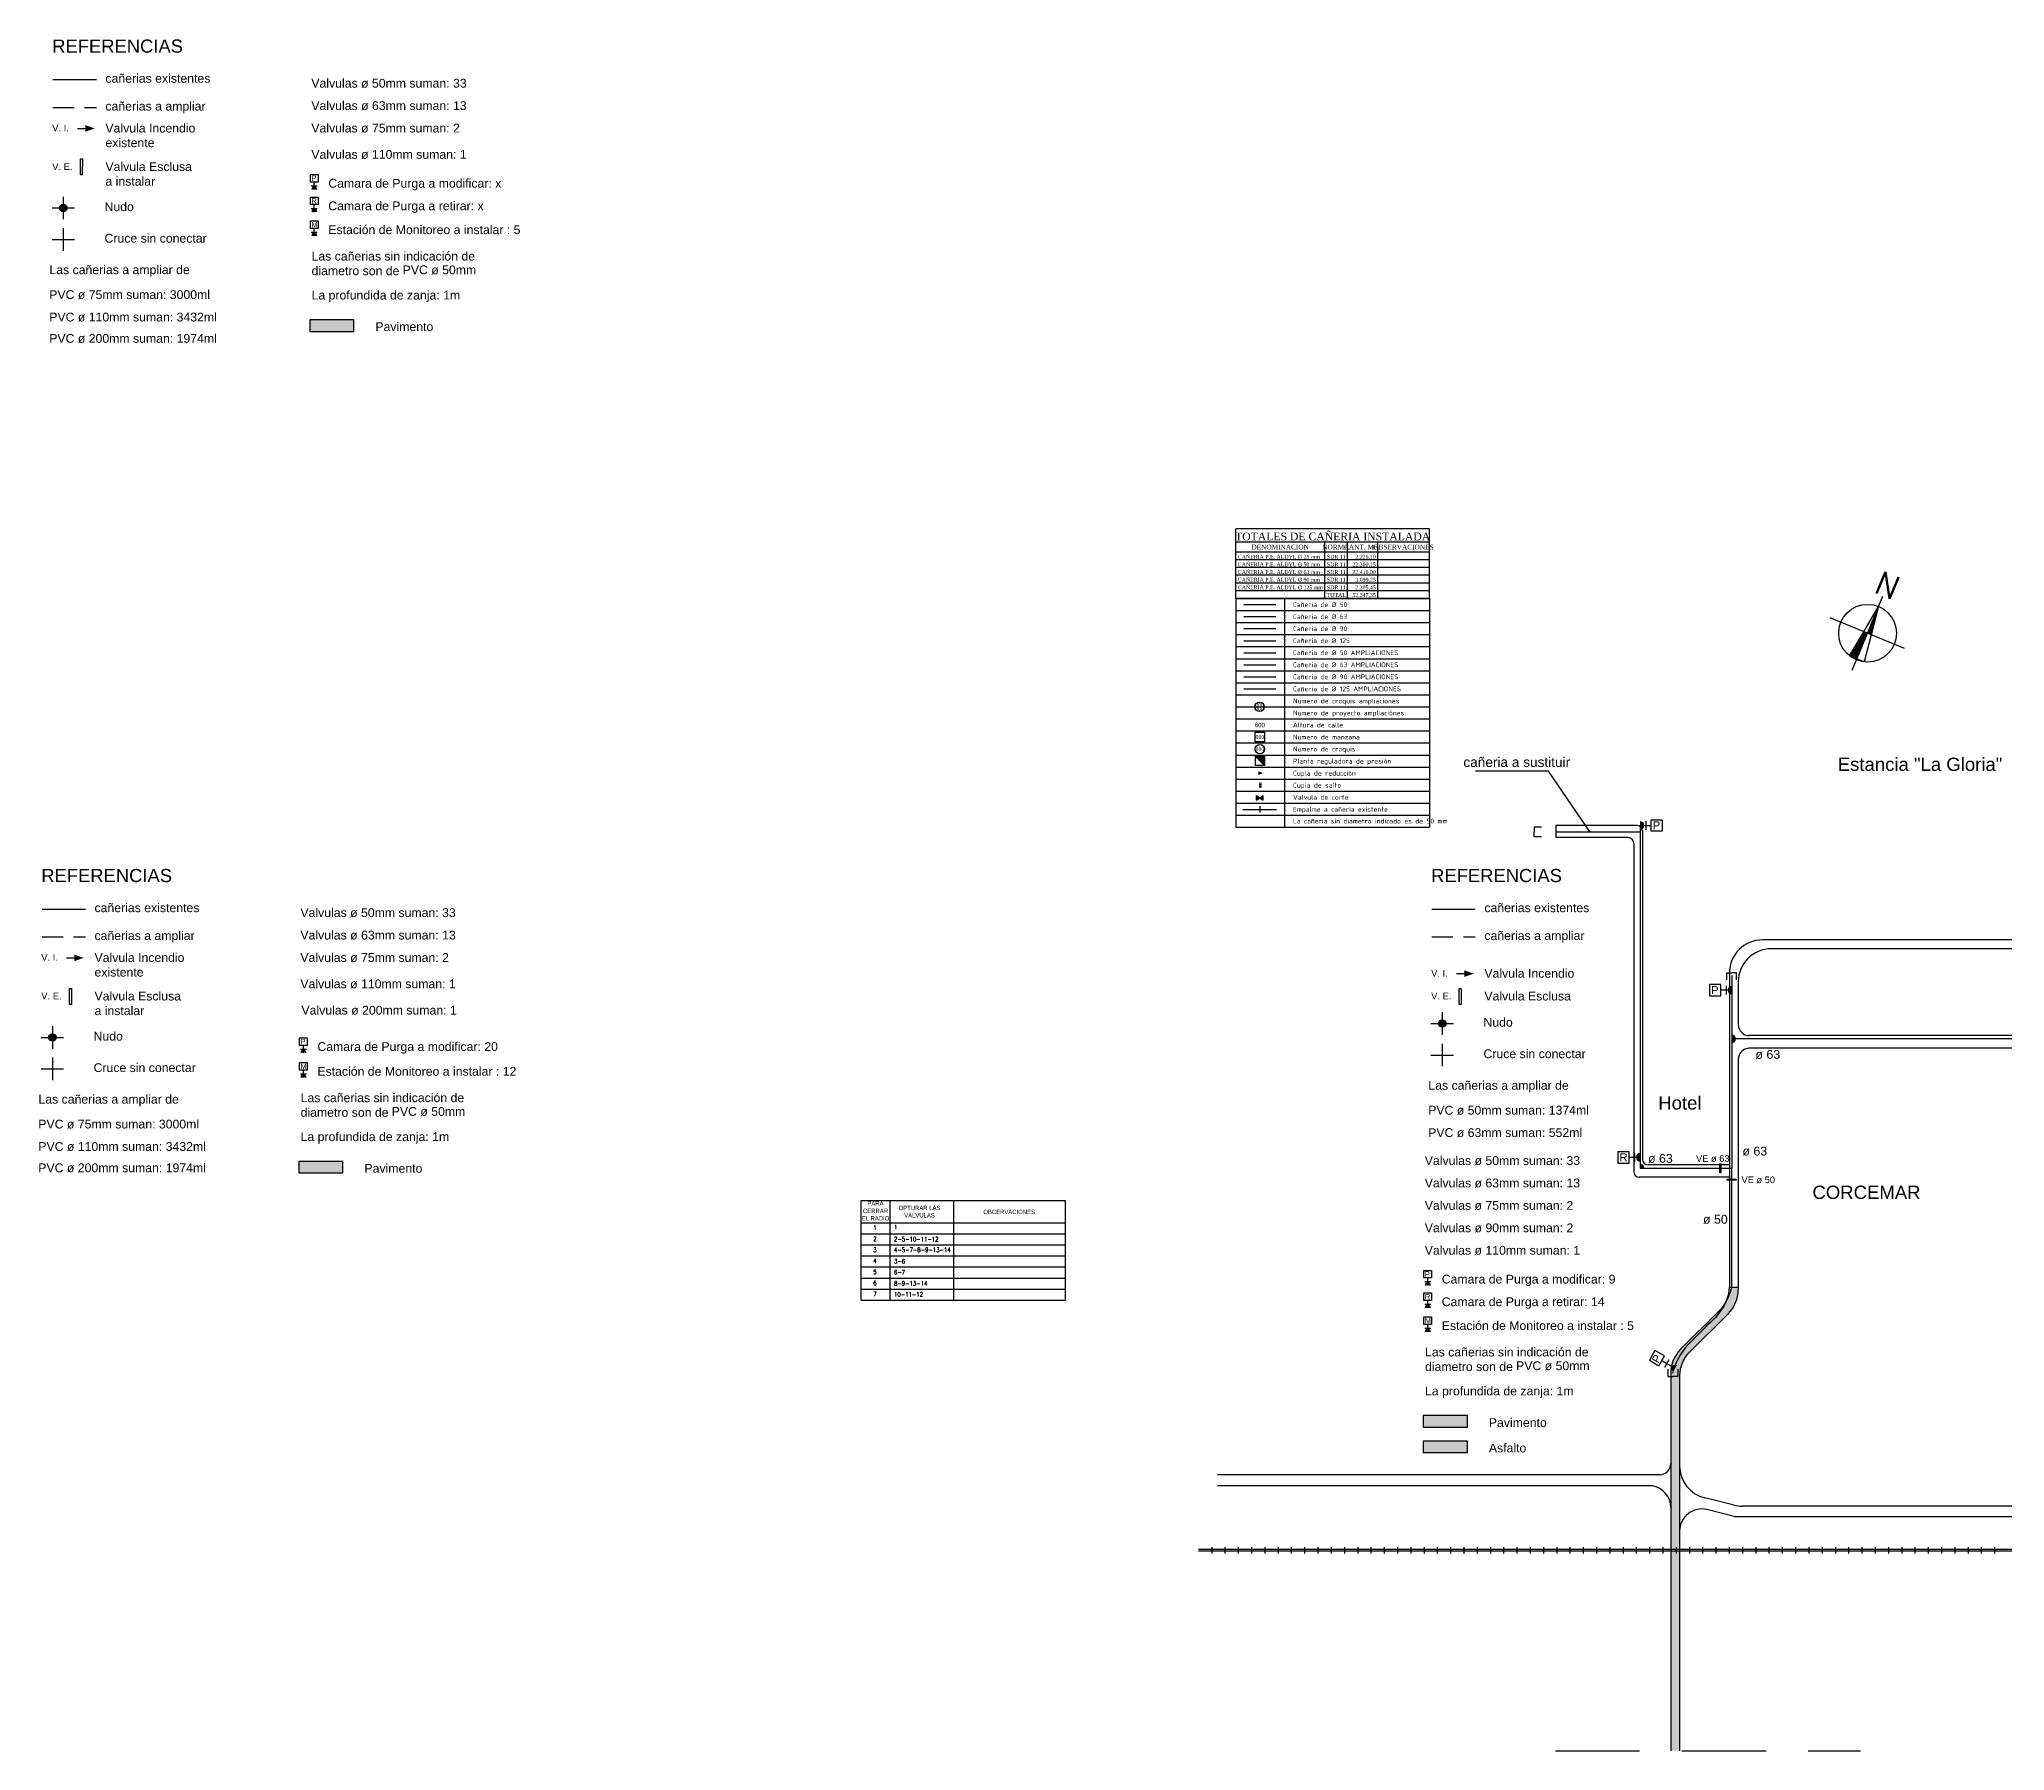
# Model space of a CAD drawing. Extents: x -48 to 13651, y -112 to 3468.
# Drawn here: x 4397 to 6174, y 882 to 2430 of the extents above; entities that cross this region are included whole.
import ezdxf
from ezdxf.enums import TextEntityAlignment as Align

# ---------------------------------------------------------------- set-up
doc = ezdxf.new("R2010")
doc.units = 0
doc.header["$LTSCALE"] = 6
doc.header["$MEASUREMENT"] = 0
for name, pattern in [('DASHED', [19.05, 12.7, -6.35]), ('HIDDEN', [0.375, 0.25, -0.125]), ('HIDDEN2', [4.7625, 3.175, -1.5875])]:
    doc.linetypes.add(name, pattern=pattern)
doc.layers.get('0').update_dxf_attribs({"linetype": 'CONTINUOUS'})
for name, color, linetype in [('01', 1, 'CONTINUOUS'), ('02', 2, 'CONTINUOUS'), ('125', 101, 'CONTINUOUS'), ('50', 41, 'CONTINUOUS'), ('63', 171, 'CONTINUOUS'), ('90', 11, 'CONTINUOUS'), ('A125', 100, 'CONTINUOUS'), ('A50', 40, 'CONTINUOUS'), ('A90', 10, 'CONTINUOUS'), ('Asfalto', 251, 'CONTINUOUS'), ('CAÑERIA SIN CROQUIS', 210, 'HIDDEN'), ('Caño 110mm', 170, 'CONTINUOUS'), ('Caño 50mm', 1, 'CONTINUOUS'), ('Caño 75mm', 2, 'CONTINUOUS'), ('Leyenda', 1, 'CONTINUOUS'), ('llaves', 3, 'CONTINUOUS'), ('NOMENCLATURA CAÑOS', 3, 'CONTINUOUS'), ('NUMCASA', 12, 'CONTINUOUS'), ('Pavimento', 253, 'CONTINUOUS'), ('RED', 200, 'CONTINUOUS'), ('RED SEC', 150, 'CONTINUOUS'), ('REDUCCIONES', 13, 'CONTINUOUS'), ('ROTULO', 7, 'CONTINUOUS'), ('VALVULAS', 20, 'CONTINUOUS')]:
    doc.layers.add(name, color=color, linetype=linetype)
doc.styles.add('ABADIMTCONDE', font='isocp.shx')
doc.styles.add('DATOS', font='arial.ttf')
doc.styles.add('GEOSLAB703LTBT', font='isocp.shx', dxfattribs={"width": 0.9, "height": 8})
doc.styles.add('GOTHICE', font='GOTHICE.shx', dxfattribs={"height": 0.6})
doc.styles.add('ROMANS', font='romans.shx', dxfattribs={"width": 0.8, "height": 2.5})
doc.styles.add('TIMENR', font='times.ttf', dxfattribs={"height": 0.3})

# ---------------------------------------------------------------- blocks, each defined once
blk = doc.blocks.new('VALV')
at = {"layer": 'VALVULAS'}
h = blk.add_hatch(color=256, dxfattribs=at)
h.paths.add_polyline_path([(-2.5, 3.4), (0, 0), (2.5, 3.4)])
h.paths.add_polyline_path([(0, 0), (-2.5, -3.4), (2.5, -3.4)])
for p, q in [((-2.5, 3.4), (2.5, 3.4)), ((-2.5, 3.4), (2.5, -3.4)), ((2.5, 3.4), (-2.5, -3.4)), ((-2.5, -3.4), (2.5, -3.4))]:
    blk.add_line(p, q, dxfattribs=at)
blk = doc.blocks.new('CUPLASALTO')
at = {"layer": 'CAÑERIA SIN CROQUIS', "color": 13, "ltscale": 0.1}
for p, q in [((-2.2, 1.2), (2.2, 1.2)), ((-2.2, 0), (2.2, 0))]:
    blk.add_line(p, q, dxfattribs=at)
blk = doc.blocks.new('CUPLARED')
at = {"layer": 'REDUCCIONES'}
blk.add_lwpolyline([(4, 0, 0, 3.5, 0), (0, 0, 3.5, 3.5, 0)], format="xyseb", dxfattribs=at)
blk = doc.blocks.new('*X1875')
at = {"color": 0}
for p, q in [((5.704, 3.088), (5.763, 3.147)), ((5.704, 3.017), (5.825, 3.138)), ((5.971, 2.868), (5.704, 3.135)), ((5.704, 2.946), (5.887, 3.129)), ((5.704, 2.876), (5.949, 3.121)), ((5.9, 2.868), (5.704, 3.064)), ((5.829, 2.868), (5.704, 2.993)), ((5.758, 2.868), (5.704, 2.923)), ((6.041, 2.868), (5.763, 3.147)), ((5.767, 2.868), (6.011, 3.112)), ((5.838, 2.868), (6.073, 3.103)), ((6.112, 2.868), (5.845, 3.135)), ((5.909, 2.868), (6.135, 3.094)), ((6.183, 2.868), (5.927, 3.124)), ((5.98, 2.868), (6.197, 3.086)), ((6.253, 2.868), (6.01, 3.112)), ((6.05, 2.868), (6.259, 3.077)), ((6.324, 2.868), (6.092, 3.101)), ((6.121, 2.868), (6.321, 3.068)), ((6.395, 2.868), (6.174, 3.089)), ((6.192, 2.868), (6.383, 3.06)), ((6.466, 2.868), (6.256, 3.078)), ((6.262, 2.868), (6.445, 3.051)), ((6.333, 2.868), (6.507, 3.042)), ((6.536, 2.868), (6.338, 3.066)), ((6.404, 2.868), (6.569, 3.034)), ((6.607, 2.868), (6.421, 3.055)), ((6.474, 2.868), (6.631, 3.025)), ((6.678, 2.868), (6.503, 3.043)), ((6.545, 2.868), (6.693, 3.016)), ((6.709, 2.908), (6.585, 3.032)), ((6.616, 2.868), (6.709, 2.961)), ((6.709, 2.979), (6.667, 3.02)), ((6.687, 2.868), (6.709, 2.89)), ((6.709, 2.82), (6.757, 2.868)), ((6.709, 2.749), (6.828, 2.868)), ((6.872, 2.745), (6.748, 2.868)), ((6.76, 2.729), (6.899, 2.868)), ((6.934, 2.754), (6.819, 2.868)), ((6.842, 2.741), (6.969, 2.868)), ((6.996, 2.762), (6.89, 2.868)), ((6.924, 2.752), (7.04, 2.868)), ((7.058, 2.771), (6.961, 2.868)), ((7.006, 2.764), (7.111, 2.868)), ((7.12, 2.78), (7.031, 2.868)), ((7.089, 2.775), (7.182, 2.868)), ((7.182, 2.788), (7.102, 2.868)), ((7.171, 2.787), (7.252, 2.868)), ((7.244, 2.797), (7.173, 2.868)), ((7.306, 2.806), (7.243, 2.868)), ((7.253, 2.798), (7.323, 2.868)), ((7.368, 2.814), (7.314, 2.868)), ((7.335, 2.81), (7.394, 2.868)), ((7.43, 2.823), (7.385, 2.868)), ((7.417, 2.821), (7.464, 2.868)), ((7.492, 2.832), (7.456, 2.868)), ((7.5, 2.833), (7.535, 2.868)), ((7.554, 2.84), (7.526, 2.868)), ((7.582, 2.844), (7.606, 2.868)), ((7.616, 2.849), (7.597, 2.868)), ((7.664, 2.856), (7.677, 2.868)), ((7.678, 2.858), (7.668, 2.868)), ((7.74, 2.866), (7.738, 2.868)), ((7.746, 2.867), (7.747, 2.868)), ((6.81, 2.736), (6.709, 2.837)), ((6.748, 2.728), (6.709, 2.767))]:
    blk.add_line(p, q, dxfattribs=at)
blk = doc.blocks.new('SBPLN087')
for p, q in [((0, -1.45), (0, 1.462)), ((-1.45, 0), (1.45, 0)), ((-0.978, 0), (0, 0)), ((0, 0), (0, 0.146)), ((0, 0), (1.045, 0)), ((0, -0.146), (0, 0))]:
    blk.add_line(p, q)
for points in [[(-1.005, 0.287), (0, 0.146)], [(-1.005, 0), (-1.005, 0.287)], [(0, -0.146), (-1.005, -0.287), (-1.005, 0)], [(0, 0.146), (1.045, 0)], [(1.045, 0), (0, -0.146)]]:
    blk.add_lwpolyline(points)
blk.add_circle((0, 0), 1.045)
at = {"color": 40}
blk.add_blockref('*X1875', (-6.709, -2.868), dxfattribs=at)
at = {"style": 'ROMANS'}
blk.add_text('N', height=0.85, rotation=270, dxfattribs=at).set_placement((1.45, 0), align=Align.CENTER)

msp = doc.modelspace()

# ---------------------------------------------------------------- hatches: boundary and pattern name
at = {"layer": 'Asfalto', "linetype": 'DASHED'}
msp.add_hatch(color=256, dxfattribs=at).paths.add_polyline_path([(5688.301, 1162.127), (5648.321, 1162.127), (5648.321, 1151.65), (5688.301, 1151.65)])
at = {"layer": 'Pavimento', "linetype": 'DASHED'}
for points in [[(4681.313, 2176), (4641.333, 2176), (4641.333, 2165.523), (4681.313, 2165.523)], [(4671.431, 1414.999), (4631.451, 1414.999), (4631.451, 1404.522), (4671.431, 1404.522)], [(5933.236, 1298.758), (5933.236, 1301.382), (5927.417, 1301.382, -0.16134773), (5904.547, 1266.222, -0.01985024), (5887.638, 1249.065, 0.10205604), (5875.303, 1228.292), (5872.829, 1229.701, 0.04983923), (5872.236, 1223.765), (5872.236, 1064.214), (5880.236, 1064.214), (5880.236, 1221.14, -0.19977962), (5889.094, 1242.424), (5924.379, 1277.474, 0.19977962)], [(5887.638, 1249.065, 0.01985024), (5904.547, 1266.222, 0.16134773), (5927.417, 1301.382), (5925.236, 1301.382, -0.19977962), (5916.379, 1280.098), (5881.094, 1245.048, 0.14846218), (5872.829, 1229.701), (5875.303, 1228.292, -0.10205604)], [(5688.301, 1185.052), (5648.321, 1185.052), (5648.321, 1174.575), (5688.301, 1174.575)], [(5880.236, 1062.714), (5872.236, 1062.714), (5872.236, 882.108), (5880.236, 882.108)]]:
    msp.add_hatch(color=256, dxfattribs=at).paths.add_polyline_path(points)
at = {"layer": 'RED SEC'}
h = msp.add_hatch(color=256, dxfattribs=at)
edge = h.paths.add_edge_path()
edge.add_line((4643.235, 2293.806), (4647.759, 2293.806))
edge.add_arc((4645.497, 2293.806), 2.262, 360, 540)
for points in [[(4418.492, 2273.741, 1), (4418.492, 2280.444, 1)], [(4408.611, 1523.716, 1), (4408.611, 1530.419, 1)], [(5665.592, 1536.266, 1), (5665.592, 1542.969, 1)]]:
    msp.add_hatch(color=256, dxfattribs=at).paths.add_polyline_path(points)
h = msp.add_hatch(color=256, dxfattribs=at)
edge = h.paths.add_edge_path()
edge.add_line((4643.235, 2273.38), (4647.759, 2273.38))
edge.add_arc((4645.497, 2273.38), 2.262, 360, 540)
h = msp.add_hatch(color=256, dxfattribs=at)
edge = h.paths.add_edge_path()
edge.add_line((4643.235, 2251.798), (4647.759, 2251.798))
edge.add_arc((4645.497, 2251.798), 2.262, 360, 540)
h = msp.add_hatch(color=256, dxfattribs=at)
edge = h.paths.add_edge_path()
edge.add_line((5844.555, 1722.109), (5844.555, 1715.406))
edge.add_arc((5844.555, 1718.758), 3.351, 270, 450)
h = msp.add_hatch(color=256, dxfattribs=at)
edge = h.paths.add_edge_path()
edge.add_line((5927.417, 1573.138), (5927.417, 1566.436))
edge.add_arc((5927.417, 1569.787), 3.351, -270, -90, ccw=False)
h = msp.add_hatch(color=256, dxfattribs=at)
edge = h.paths.add_edge_path()
edge.add_line((5927.417, 1529.109), (5927.417, 1522.406))
edge.add_arc((5927.417, 1525.758), 3.351, 270, 450)
h = msp.add_hatch(color=256, dxfattribs=at)
edge = h.paths.add_edge_path()
edge.add_line((4633.354, 1513.153), (4637.878, 1513.153))
edge.add_arc((4635.616, 1513.153), 2.262, 360, 540)
h = msp.add_hatch(color=256, dxfattribs=at)
edge = h.paths.add_edge_path()
edge.add_line((4633.354, 1490.797), (4637.878, 1490.797))
edge.add_arc((4635.616, 1490.797), 2.262, 360, 540)
h = msp.add_hatch(color=256, dxfattribs=at)
edge = h.paths.add_edge_path()
edge.add_line((5844.555, 1421.924), (5844.555, 1415.221))
edge.add_arc((5844.555, 1418.573), 3.351, -270, -90, ccw=False)
h = msp.add_hatch(color=256, dxfattribs=at)
edge = h.paths.add_edge_path()
edge.add_line((5844.555, 1408.758), (5847.907, 1408.758))
edge.add_arc((5844.555, 1408.758), 3.351, 0, 90)
edge.add_line((5844.555, 1412.109), (5844.555, 1408.758))
h = msp.add_hatch(color=256, dxfattribs=at)
edge = h.paths.add_edge_path()
edge.add_line((5650.223, 1302.858), (5654.747, 1302.858))
edge.add_arc((5652.485, 1302.858), 2.262, 360, 540)
h = msp.add_hatch(color=256, dxfattribs=at)
edge = h.paths.add_edge_path()
edge.add_line((5650.223, 1282.432), (5654.747, 1282.432))
edge.add_arc((5652.485, 1282.432), 2.262, 360, 540)
h = msp.add_hatch(color=256, dxfattribs=at)
edge = h.paths.add_edge_path()
edge.add_line((5650.223, 1260.85), (5654.747, 1260.85))
edge.add_arc((5652.485, 1260.85), 2.262, 360, 540)
h = msp.add_hatch(color=256, dxfattribs=at)
edge = h.paths.add_edge_path()
edge.add_line((5877.795, 1230.73), (5874.479, 1224.905))
edge.add_arc((5876.137, 1227.818), 3.351, -299.653407, -119.653407, ccw=False)
at = {"layer": 'ROTULO'}
msp.add_hatch(color=13, dxfattribs=at).paths.add_polyline_path([(5496.546, 1781.03), (5504.766, 1772.81), (5504.766, 1781.03)])

# ---------------------------------------------------------------- linework, layer by layer
at = {"color": 57}
for p, q in [((5841.736, 1718.758), (5768.236, 1718.758)), ((5768.236, 1718.758), (5768.236, 1707.758)), ((5833.736, 1707.758), (5768.236, 1707.758)), ((5846.736, 1713.758), (5846.736, 1416.758)), ((5838.736, 1702.758), (5838.736, 1405.758)), ((6366.736, 1615.258), (5955.236, 1615.258)), ((6366.736, 1607.258), (5963.236, 1607.258)), ((5925.236, 1585.258), (5925.236, 1301.382)), ((5933.236, 1577.258), (5933.236, 1538.758)), ((6366.736, 1528.758), (5943.236, 1528.758)), ((6366.736, 1517.258), (5943.236, 1517.258)), ((5933.236, 1507.258), (5933.236, 1298.758)), ((5925.236, 1411.758), (5851.736, 1411.758)), ((5925.236, 1400.758), (5843.736, 1400.758)), ((5881.094, 1245.048), (5916.379, 1280.098)), ((5889.094, 1242.424), (5924.379, 1277.474)), ((5872.236, 1223.765), (5872.236, 882.108)), ((5880.236, 1221.14), (5880.236, 882.108)), ((5862.236, 1131.668), (5462.371, 1131.668)), ((5855.737, 1121.61), (5462.371, 1121.61)), ((5929.707, 1104.077), (5903.073, 1110.627)), ((6346.736, 1103.209), (5936.871, 1103.209)), ((5929.707, 1094.019), (5905.012, 1100.092)), ((5929.707, 1094.019), (7269.342, 1094.019))]:
    msp.add_line(p, q, dxfattribs=at)
at = {"color": 1}
for p, q in [((5445.094, 1064.214), (7537.398, 1064.214)), ((5445.094, 1062.714), (7536.965, 1062.714))]:
    msp.add_line(p, q, dxfattribs=at)
at = {"color": 4}
for p, q in [((5457.094, 1066.151), (5457.094, 1060.513)), ((5469.094, 1066.151), (5469.094, 1060.513)), ((5481.094, 1066.151), (5481.094, 1060.513)), ((5493.094, 1066.151), (5493.094, 1060.513)), ((5505.094, 1066.151), (5505.094, 1060.513)), ((5517.094, 1066.151), (5517.094, 1060.513)), ((5529.094, 1066.151), (5529.094, 1060.513)), ((5541.094, 1066.151), (5541.094, 1060.513)), ((5553.094, 1066.151), (5553.094, 1060.513)), ((5565.094, 1066.151), (5565.094, 1060.513)), ((5577.094, 1066.151), (5577.094, 1060.513)), ((5589.094, 1066.151), (5589.094, 1060.513)), ((5601.094, 1066.151), (5601.094, 1060.513)), ((5613.094, 1066.151), (5613.094, 1060.513)), ((5625.094, 1066.151), (5625.094, 1060.513)), ((5637.094, 1066.151), (5637.094, 1060.513)), ((5649.094, 1066.151), (5649.094, 1060.513)), ((5661.094, 1066.151), (5661.094, 1060.513)), ((5673.094, 1066.151), (5673.094, 1060.513)), ((5685.094, 1066.151), (5685.094, 1060.513)), ((5697.094, 1066.151), (5697.094, 1060.513)), ((5709.094, 1066.151), (5709.094, 1060.513)), ((5721.094, 1066.151), (5721.094, 1060.513)), ((5733.094, 1066.151), (5733.094, 1060.513)), ((5745.094, 1066.151), (5745.094, 1060.513)), ((5757.094, 1066.151), (5757.094, 1060.513)), ((5769.094, 1066.151), (5769.094, 1060.513)), ((5781.094, 1066.151), (5781.094, 1060.513)), ((5793.094, 1066.151), (5793.094, 1060.513)), ((5805.094, 1066.151), (5805.094, 1060.513)), ((5817.094, 1066.151), (5817.094, 1060.513)), ((5829.094, 1066.151), (5829.094, 1060.513)), ((5841.094, 1066.151), (5841.094, 1060.513)), ((5853.094, 1066.151), (5853.094, 1060.513)), ((5865.094, 1066.151), (5865.094, 1060.513)), ((5877.094, 1066.151), (5877.094, 1060.513)), ((5889.094, 1066.151), (5889.094, 1060.513)), ((5901.094, 1066.151), (5901.094, 1060.513)), ((5913.094, 1066.151), (5913.094, 1060.513)), ((5925.094, 1066.151), (5925.094, 1060.513)), ((5937.094, 1066.151), (5937.094, 1060.513)), ((5949.094, 1066.151), (5949.094, 1060.513)), ((5961.094, 1066.151), (5961.094, 1060.513)), ((5973.094, 1066.151), (5973.094, 1060.513)), ((5985.094, 1066.151), (5985.094, 1060.513)), ((5997.094, 1066.151), (5997.094, 1060.513)), ((6009.094, 1066.151), (6009.094, 1060.513)), ((6021.094, 1066.151), (6021.094, 1060.513)), ((6033.094, 1066.151), (6033.094, 1060.513)), ((6045.094, 1066.151), (6045.094, 1060.513)), ((6057.094, 1066.151), (6057.094, 1060.513)), ((6069.094, 1066.151), (6069.094, 1060.513)), ((6081.094, 1066.151), (6081.094, 1060.513)), ((6093.094, 1066.151), (6093.094, 1060.513)), ((6105.094, 1066.151), (6105.094, 1060.513)), ((6117.094, 1066.151), (6117.094, 1060.513)), ((6129.094, 1066.151), (6129.094, 1060.513)), ((6141.094, 1066.151), (6141.094, 1060.513)), ((6153.094, 1066.151), (6153.094, 1060.513)), ((6165.094, 1066.151), (6165.094, 1060.513))]:
    msp.add_line(p, q, dxfattribs=at)
at = {"color": 57}
for centre, radius, start, end in [((5833.736, 1702.758), 5, 0, 90), ((5841.736, 1713.758), 5, 0, 90), ((5955.236, 1585.258), 30, 90, 180), ((5963.236, 1577.258), 30, 90, 180), ((5943.236, 1538.758), 10, 180, 270), ((5943.236, 1507.258), 10, 90, 180), ((5843.736, 1405.758), 5, 180, 270), ((5851.736, 1416.758), 5, 180, 270), ((5895.236, 1301.382), 30, 314.808836, 0), ((5903.236, 1298.758), 30, 314.808836, 0), ((5902.236, 1223.765), 30, 134.808836, 180), ((5910.236, 1221.14), 30, 134.808836, 180), ((5862.236, 1141.668), 10, 270, 0), ((5910.236, 1139.759), 30, 180, 256.184975), ((5852.236, 1101.918), 20, 0, 79.918554), ((5936.871, 1133.209), 30, 256.184975, 270), ((5900.236, 1080.67), 20, 76.184975, 180)]:
    msp.add_arc(centre, radius, start, end, dxfattribs=at)
at = {"layer": '01'}
for points in [[(4642.049, 2307.344), (4648.945, 2307.344), (4648.945, 2300.57), (4642.049, 2300.57)], [(4642.049, 2286.918), (4648.945, 2286.918), (4648.945, 2280.144), (4642.049, 2280.144)], [(5864.612, 1723.866), (5864.612, 1713.649), (5854.576, 1713.649), (5854.576, 1723.866)], [(5907.36, 1574.895), (5907.36, 1564.679), (5917.396, 1564.679), (5917.396, 1574.895)], [(4632.168, 1526.692), (4639.064, 1526.692), (4639.064, 1519.918), (4632.168, 1519.918)], [(5824.498, 1423.681), (5824.498, 1413.464), (5834.534, 1413.464), (5834.534, 1423.681)], [(5649.037, 1316.396), (5655.933, 1316.396), (5655.933, 1309.622), (5649.037, 1309.622)], [(5649.037, 1295.97), (5655.933, 1295.97), (5655.933, 1289.196), (5649.037, 1289.196)], [(5857.927, 1244.063), (5852.872, 1235.185), (5861.594, 1230.219), (5866.648, 1239.098)]]:
    msp.add_lwpolyline(points, close=True, dxfattribs=at)
for points in [[(4645.497, 2293.806), (4645.497, 2300.57)], [(4645.497, 2273.38), (4645.497, 2280.144)], [(5844.555, 1718.758), (5854.576, 1718.758)], [(5927.417, 1569.787), (5917.396, 1569.787)], [(4635.616, 1513.153), (4635.616, 1519.918)], [(5844.555, 1418.573), (5834.534, 1418.573)], [(5652.485, 1302.858), (5652.485, 1309.622)], [(5652.485, 1282.432), (5652.485, 1289.196)], [(5875.303, 1228.292), (5864.121, 1234.659)]]:
    msp.add_lwpolyline(points, dxfattribs=at)
at = {"layer": '125', "linetype": 'Continuous', "ltscale": 0.1}
msp.add_line((5486.167, 1885.809), (5515.145, 1885.809), dxfattribs=at)
at = {"layer": '50', "linetype": 'Continuous', "ltscale": 0.1}
msp.add_line((5486.167, 1918.476), (5515.145, 1918.476), dxfattribs=at)
at = {"layer": '63', "linetype": 'Continuous', "ltscale": 0.1}
msp.add_line((5486.167, 1907.587), (5515.145, 1907.587), dxfattribs=at)
at = {"layer": '90', "linetype": 'Continuous', "ltscale": 0.1}
msp.add_line((5486.167, 1896.698), (5515.145, 1896.698), dxfattribs=at)
at = {"layer": 'A125', "linetype": 'Continuous', "ltscale": 0.1}
msp.add_line((5486.167, 1842.253), (5515.145, 1842.253), dxfattribs=at)
at = {"layer": 'A50', "linetype": 'Continuous', "ltscale": 0.1}
msp.add_line((5486.167, 1874.92), (5515.145, 1874.92), dxfattribs=at)
at = {"layer": 'A90', "linetype": 'Continuous', "ltscale": 0.1}
msp.add_line((5486.167, 1853.142), (5515.145, 1853.142), dxfattribs=at)
at = {"layer": 'Asfalto'}
for p, q in [((5761.807, 1767.747), (5695.804, 1767.747)), ((5799.349, 1712.759), (5761.807, 1767.747))]:
    msp.add_line(p, q, dxfattribs=at)
at = {"layer": 'Asfalto', "linetype": 'DASHED'}
msp.add_line((5767.914, 882.108), (6043.848, 882.108), dxfattribs=at)
at = {"layer": 'Caño 110mm', "linetype": 'Continuous', "ltscale": 0.1}
msp.add_line((5486.167, 1864.031), (5515.145, 1864.031), dxfattribs=at)
at = {"layer": 'Caño 110mm', "linetype": 'HIDDEN2'}
msp.add_line((5656.232, 1617.98), (5695.507, 1617.98), dxfattribs=at)
at = {"layer": 'Caño 50mm', "linetype": 'DASHED'}
msp.add_line((5844.555, 1712.759), (5754.143, 1712.759), dxfattribs=at)
at = {"layer": 'Caño 50mm'}
for p, q in [((5844.555, 1718.758), (5844.555, 1408.758)), ((5927.417, 1301.382), (5927.417, 1408.758))]:
    msp.add_line(p, q, dxfattribs=at)
msp.add_lwpolyline([(5927.417, 1301.382, -0.16134773), (5904.547, 1266.222, -0.01985024), (5887.638, 1249.065, 0.12337516), (5873.862, 1223.469, 0.39716071)], format="xyb", dxfattribs=at)
at = {"layer": 'Caño 75mm'}
for p, q in [((5927.417, 1582.978), (5927.417, 1408.758)), ((6383.736, 1525.758), (5927.417, 1525.758)), ((5844.555, 1408.758), (5927.417, 1408.758))]:
    msp.add_line(p, q, dxfattribs=at)
at = {"layer": 'llaves'}
for points in [[(4438.353, 2349.054, 6.075, 0, 0), (4446.768, 2349.054, 0, 0, 0)], [(4428.472, 1599.029, 6.075, 0, 0), (4436.887, 1599.029, 0, 0, 0)], [(5685.453, 1584.764, 6.075, 0, 0), (5693.868, 1584.764, 0, 0, 0)]]:
    msp.add_lwpolyline(points, format="xyseb", dxfattribs=at)
for points in [[(4435.691, 2306.973), (4433.891, 2306.976), (4433.918, 2321.406), (4435.718, 2321.403), (4435.691, 2306.973)], [(5755.312, 1717.133), (5748.758, 1717.133), (5748.758, 1712.759)], [(5755.312, 1708.384), (5748.758, 1708.384), (5748.758, 1712.759)], [(5923.043, 1579.043), (5923.043, 1585.597), (5927.417, 1585.597)], [(5931.792, 1579.043), (5931.792, 1585.597), (5927.417, 1585.597)], [(4425.81, 1556.947), (4424.01, 1556.951), (4424.037, 1571.381), (4425.837, 1571.377), (4425.81, 1556.947)], [(5682.791, 1556.947), (5680.991, 1556.951), (5681.018, 1571.381), (5682.818, 1571.377), (5682.791, 1556.947)], [(5917.557, 1404.748), (5916.557, 1404.75), (5916.572, 1412.767), (5917.572, 1412.765), (5917.557, 1404.748)], [(5931.427, 1398.931), (5931.424, 1397.931), (5923.407, 1397.961), (5923.411, 1398.961), (5931.427, 1398.931)], [(5869.749, 1227.063), (5869.749, 1220.509), (5874.124, 1220.509)], [(5878.498, 1227.063), (5878.498, 1220.509), (5874.124, 1220.509)]]:
    msp.add_lwpolyline(points, dxfattribs=at)
for points in [[(4641.333, 2165.523), (4681.313, 2165.523), (4681.313, 2176), (4641.333, 2176)], [(4631.451, 1404.522), (4671.431, 1404.522), (4671.431, 1414.999), (4631.451, 1414.999)], [(5648.321, 1174.575), (5688.301, 1174.575), (5688.301, 1185.052), (5648.321, 1185.052)], [(5648.321, 1151.65), (5688.301, 1151.65), (5688.301, 1162.127), (5648.321, 1162.127)]]:
    msp.add_lwpolyline(points, close=True, dxfattribs=at)
at = {"layer": 'NOMENCLATURA CAÑOS'}
for points in [[(5849.566, 1722.766), (5849.566, 1714.749)], [(5922.407, 1573.795), (5922.407, 1565.779)], [(5839.545, 1422.581), (5839.545, 1414.564)], [(5870.458, 1235.663), (5866.492, 1228.696)]]:
    msp.add_lwpolyline(points, dxfattribs=at)
at = {"layer": 'Pavimento', "linetype": 'DASHED'}
msp.add_line((5925.236, 1301.382), (5933.236, 1301.382), dxfattribs=at)
at = {"layer": 'RED'}
for p, q in [((4409.132, 2393.197), (4448.407, 2393.197)), ((4408.305, 2277.093), (4428.678, 2277.093)), ((4418.492, 2287.279), (4418.492, 2266.906)), ((4418.492, 2258.803), (4418.492, 2238.43)), ((4408.305, 2248.616), (4428.678, 2248.616)), ((4399.251, 1643.172), (4438.525, 1643.172)), ((5656.232, 1643.172), (5695.507, 1643.172)), ((5665.592, 1549.804), (5665.592, 1529.431)), ((4408.611, 1537.254), (4408.611, 1516.881)), ((5655.405, 1539.617), (5675.778, 1539.617)), ((4398.424, 1527.067), (4418.797, 1527.067)), ((5655.405, 1511.141), (5675.778, 1511.141)), ((5665.592, 1521.327), (5665.592, 1500.955)), ((4398.424, 1498.591), (4418.797, 1498.591)), ((4408.611, 1508.777), (4408.611, 1488.404))]:
    msp.add_line(p, q, dxfattribs=at)
at = {"layer": 'RED', "linetype": 'HIDDEN2'}
for p, q in [((4409.132, 2368.005), (4448.407, 2368.005)), ((4399.251, 1617.98), (4438.525, 1617.98))]:
    msp.add_line(p, q, dxfattribs=at)
at = {"layer": 'RED'}
for points in [[(4431.257, 2349.054), (4438.353, 2349.054)], [(4642.791, 2297.188), (4648.203, 2297.188)], [(4642.791, 2276.762), (4648.203, 2276.762)], [(4645.497, 2251.798), (4645.497, 2258.562)], [(4642.791, 2255.18), (4648.203, 2255.18)], [(4421.376, 1599.029), (4428.472, 1599.029)], [(5678.357, 1584.764), (5685.453, 1584.764)], [(4632.91, 1516.536), (4638.321, 1516.536)], [(4632.91, 1494.179), (4638.321, 1494.179)], [(4635.616, 1490.797), (4635.616, 1497.561)], [(5649.78, 1306.24), (5655.191, 1306.24)], [(5649.78, 1285.814), (5655.191, 1285.814)], [(5649.78, 1264.232), (5655.191, 1264.232)], [(5652.485, 1260.85), (5652.485, 1267.614)]]:
    msp.add_lwpolyline(points, dxfattribs=at)
for points in [[(4642.049, 2265.336), (4648.945, 2265.336), (4648.945, 2258.562), (4642.049, 2258.562)], [(4632.168, 1504.335), (4639.064, 1504.335), (4639.064, 1497.561), (4632.168, 1497.561)], [(5649.037, 1274.388), (5655.933, 1274.388), (5655.933, 1267.614), (5649.037, 1267.614)]]:
    msp.add_lwpolyline(points, close=True, dxfattribs=at)
at = {"layer": 'RED SEC'}
for centre in [(4418.492, 2277.093), (4408.611, 1527.067), (5665.592, 1539.617)]:
    msp.add_circle(centre, 3.351, dxfattribs=at)
for centre, radius, start, end in [((4645.497, 2293.806), 2.262, 0, 180), ((4645.497, 2273.38), 2.262, 0, 180), ((4645.497, 2251.798), 2.262, 0, 180), ((5844.555, 1718.758), 3.351, 270, 90), ((5927.417, 1569.787), 3.351, 90, 270), ((5927.417, 1525.758), 3.351, 270, 90), ((4635.616, 1513.153), 2.262, 0, 180), ((4635.616, 1490.797), 2.262, 0, 180), ((5844.555, 1418.573), 3.351, 90, 270), ((5844.555, 1408.758), 3.351, 0, 90), ((5652.485, 1302.858), 2.262, 0, 180), ((5652.485, 1282.432), 2.262, 0, 180), ((5652.485, 1260.85), 2.262, 0, 180)]:
    msp.add_arc(centre, radius, start, end, dxfattribs=at)
at = {"layer": 'ROTULO', "color": 12, "linetype": 'Continuous'}
for p, q in [((5478.971, 1923.985), (5478.971, 1986.985)), ((5653.971, 1986.985), (5478.971, 1986.985)), ((5653.971, 1974.985), (5478.971, 1974.985)), ((5558.971, 1974.985), (5558.971, 1923.985)), ((5579.669, 1974.985), (5579.669, 1923.985)), ((5606.971, 1974.985), (5606.971, 1923.985)), ((5653.971, 1923.985), (5653.971, 1986.985)), ((5653.971, 1965.985), (5478.971, 1965.985)), ((5653.971, 1958.985), (5478.971, 1958.985)), ((5653.971, 1951.985), (5478.971, 1951.985)), ((5653.971, 1944.985), (5478.971, 1944.985)), ((5653.971, 1937.985), (5478.971, 1937.985)), ((5653.971, 1930.985), (5478.971, 1930.985)), ((5653.971, 1923.985), (5478.971, 1923.985)), ((5166.143, 1289.504, 28.292), (5166.143, 1379.504, 28.292)), ((5223.741, 1289.504, 28.292), (5223.741, 1379.504, 28.292)), ((5139.979, 1349.504, 28.292), (5324.979, 1349.504, 28.292)), ((5139.979, 1339.504, 28.292), (5324.979, 1339.504, 28.292)), ((5139.979, 1329.504, 28.292), (5324.979, 1329.504, 28.292)), ((5139.979, 1319.504, 28.292), (5324.979, 1319.504, 28.292)), ((5139.979, 1309.504, 28.292), (5324.979, 1309.504, 28.292))]:
    msp.add_line(p, q, dxfattribs=at)
at = {"layer": 'ROTULO'}
for p, q in [((5478.971, 1923.985), (5478.971, 1717.097)), ((5478.971, 1923.985), (5653.971, 1923.985)), ((5523.067, 1923.985), (5523.067, 1717.097)), ((5653.971, 1923.985), (5653.971, 1717.097)), ((5478.971, 1913.097), (5653.971, 1913.097)), ((5478.971, 1902.208), (5653.971, 1902.208)), ((5478.971, 1891.319), (5653.971, 1891.319)), ((5478.971, 1880.43), (5653.971, 1880.43)), ((5478.971, 1869.541), (5653.971, 1869.541)), ((5478.971, 1858.652), (5653.971, 1858.652)), ((5478.971, 1847.763), (5653.971, 1847.763)), ((5478.971, 1836.874), (5653.971, 1836.874)), ((5478.971, 1825.985), (5653.971, 1825.985)), ((5478.971, 1815.097), (5653.971, 1815.097)), ((5478.971, 1804.208), (5653.971, 1804.208)), ((5478.971, 1793.319), (5653.971, 1793.319)), ((5478.971, 1782.43), (5653.971, 1782.43)), ((5478.971, 1771.541), (5653.971, 1771.541)), ((5478.971, 1760.652), (5653.971, 1760.652)), ((5478.971, 1749.763), (5653.971, 1749.763)), ((5478.971, 1738.874), (5653.971, 1738.874)), ((5478.971, 1727.985), (5653.971, 1727.985)), ((5478.971, 1717.097), (5653.971, 1717.097))]:
    msp.add_line(p, q, dxfattribs=at)
at = {"layer": 'ROTULO', "color": 13}
msp.add_line((5496.546, 1781.03), (5504.766, 1772.81), dxfattribs=at)
at = {"layer": 'ROTULO', "color": 5, "linetype": 'Continuous', "ltscale": 0.1}
for p, q in [((5485.29, 1733.207), (5515.788, 1733.207)), ((5500.539, 1736.095), (5500.539, 1730.318))]:
    msp.add_line(p, q, dxfattribs=at)
at = {"layer": 'ROTULO', "color": 14, "linetype": 'Continuous'}
for p, q in [((5139.979, 1379.504, 28.292), (5324.979, 1379.504, 28.292)), ((5139.979, 1289.504, 28.292), (5139.979, 1379.504, 28.292)), ((5324.979, 1289.504, 28.292), (5324.979, 1379.504, 28.292)), ((5139.979, 1359.504, 28.292), (5324.979, 1359.504, 28.292)), ((5139.979, 1299.504, 28.292), (5324.979, 1299.504, 28.292)), ((5139.979, 1289.504, 28.292), (5324.979, 1289.504, 28.292))]:
    msp.add_line(p, q, dxfattribs=at)
at = {"layer": 'ROTULO', "color": 4, "linetype": 'HIDDEN2'}
msp.add_lwpolyline([(5496.33, 1803.023), (5504.981, 1803.023), (5504.981, 1794.372), (5496.33, 1794.372)], close=True, dxfattribs=at)
at = {"layer": 'ROTULO', "color": 13}
msp.add_lwpolyline([(5496.546, 1781.03), (5504.766, 1781.03), (5504.766, 1772.81), (5496.546, 1772.81)], close=True, dxfattribs=at)
at = {"layer": 'ROTULO'}
for centre in [(5500.391, 1825.985), (5500.656, 1787.809)]:
    msp.add_circle(centre, 4.253, dxfattribs=at)

# ---------------------------------------------------------------- block references
at = {"xscale": 25.00000000000117, "yscale": 24.99999999999955, "zscale": 25, "rotation": 67.49999999999697}
msp.add_blockref('SBPLN087', (6050.243, 1892.559), dxfattribs=at)
at = {"layer": 'ROTULO', "linetype": 'Continuous', "ltscale": 0.1, "xscale": 1.030130906759041, "yscale": 1.030130906759041, "zscale": 1.030130906759041}
msp.add_blockref('CUPLARED', (5499.162, 1766.031), dxfattribs=at)
at = {"layer": 'ROTULO', "linetype": 'Continuous', "ltscale": 0.1}
for name, p, xscale, yscale, zscale, rotation in [('VALV', (5500.585, 1743.788), 0.8711111111110768, 0.8711111111110768, 0.8711111111110768, 90), ('CUPLASALTO', (5500.189, 1754.999), 1.027385684963065, 1.027385684963065, 1.027385684963065, 270)]:
    msp.add_blockref(name, p, dxfattribs=dict(at, xscale=xscale, yscale=yscale, zscale=zscale, rotation=rotation))

# ---------------------------------------------------------------- texts
at = {"layer": '02', "color": 2, "style": 'DATOS'}
for s, height, p in [('P', 4.86, (4642.84, 2301.566)), ('R', 4.86, (4642.84, 2281.14)), ('M', 4.86, (4642.84, 2259.558)), ('P', 7.2, (5855.984, 1715.228)), ('P', 7.2, (5908.768, 1566.257)), ('P', 4.86, (4632.958, 1520.914)), ('ø 63', 8, (5948.845, 1507.725)), ('M', 4.86, (4632.958, 1498.557)), ('R', 7.2, (5825.906, 1415.043)), ('ø 63', 8, (5937.072, 1420.306)), ('ø 63', 8, (5851.729, 1413.677)), ('VE ø 63', 6, (5895.108, 1414.573)), ('VE ø 50', 6, (5936.288, 1395.333)), ('ø 50', 8, (5901.442, 1358.661)), ('P', 4.86, (5649.828, 1310.618)), ('R', 4.86, (5649.828, 1290.192)), ('M', 4.86, (5649.828, 1268.61))]:
    msp.add_text(s, height=height, dxfattribs=at).set_placement(p)
msp.add_text('P', height=7.2, rotation=60.346593, dxfattribs=at).set_placement((5860.912, 1231.813))
at = {"layer": 'Leyenda', "style": 'DATOS'}
for s, p in [('Estancia "La Gloria"', (6023.261, 1768.052)), ('Hotel', (5860.938, 1461.848)), ('CORCEMAR', (6000.371, 1381.02))]:
    msp.add_text(s, height=12, dxfattribs=at).set_placement(p)
at = {"layer": 'NOMENCLATURA CAÑOS', "style": 'DATOS'}
for s, height, p in [('Valvulas ø 50mm suman: 33', 7.93661, (4642.791, 2385.944)), ('Valvulas ø 63mm suman: 13', 7.93661, (4642.791, 2365.664)), ('V. I.', 6.075, (4408.455, 2346.378)), ('Valvulas ø 75mm suman: 2', 7.93661, (4642.791, 2345.384)), ('Valvulas ø 110mm suman: 1', 7.93661, (4642.791, 2321.583)), ('V. E.', 6.075, (4408.455, 2311.542)), (' PVC ø 50mm', 7.93661, (4722.304, 2217.16)), (' PVC ø 75mm suman: 3000ml', 7.93661, (4402.68, 2194.779)), (' PVC ø 110mm suman: 3432ml', 7.93661, (4402.68, 2174.499)), (' PVC ø 200mm suman: 1974ml', 7.93661, (4402.68, 2155.211)), ('Valvulas ø 50mm suman: 33', 7.93661, (4632.91, 1635.919)), ('Valvulas ø 63mm suman: 13', 7.93661, (4632.91, 1615.639)), ('V. I.', 6.075, (4398.573, 1596.353)), ('Valvulas ø 75mm suman: 2', 7.93661, (4632.91, 1595.359)), ('V. I.', 6.075, (5655.555, 1582.088)), ('V. E.', 6.075, (4398.573, 1561.517)), ('Valvulas ø 110mm suman: 1', 7.93661, (4632.91, 1571.557)), ('V. E.', 6.075, (5655.555, 1561.517)), ('Valvulas ø 200mm suman: 1', 7.93661, (4633.864, 1547.741)), (' PVC ø 50mm', 7.93661, (4712.423, 1456.158)), (' PVC ø 50mm suman: 1374ml', 7.93661, (5649.78, 1457.303)), (' PVC ø 75mm suman: 3000ml', 7.93661, (4392.798, 1444.753)), (' PVC ø 63mm suman: 552ml', 7.93661, (5649.78, 1437.023)), (' PVC ø 110mm suman: 3432ml', 7.93661, (4392.798, 1424.473)), (' PVC ø 200mm suman: 1974ml', 7.93661, (4392.798, 1405.185)), ('Valvulas ø 50mm suman: 33', 7.93661, (5649.78, 1411.755)), ('Valvulas ø 63mm suman: 13', 7.93661, (5649.78, 1391.475)), ('Valvulas ø 75mm suman: 2', 7.93661, (5649.78, 1371.195)), ('Valvulas ø 90mm suman: 2', 7.93661, (5649.78, 1350.915)), ('Valvulas ø 110mm suman: 1', 7.93661, (5649.78, 1330.635)), (' PVC ø 50mm', 7.93661, (5729.292, 1226.212))]:
    msp.add_text(s, height=height, dxfattribs=at).set_placement(p)
at = {"layer": 'NOMENCLATURA CAÑOS', "attachment_point": 1, "style": 'DATOS'}
for s, insert, char_height, width in [('\\fArial|b0|i0|c0|p34;\\C256;REFERENCIAS', (4408.455, 2429.436), 11.90492, 136.89542), ('{\\fArial|b0|i0|c238|p34;cañerias }existentes{\\fArial|b0|i0|c238|p34; }', (4456.592, 2398.303), 7.93661, 163.61309), ('{\\fArial|b0|i0|c238|p34;cañerias }a ampliar {\\fArial|b0|i0|c238|p34; }', (4456.592, 2373.11), 7.93661, 163.61309), ('Valvula Incendio\\Pexistente', (4456.592, 2353.289), 7.93661, 91.26361), ('Valvula Esclusa\\Pa instalar', (4456.592, 2318.454), 7.93661, 91.26361), ('Camara de Purga a modificar: x{\\fArial|b0|i0|c238|p34; }', (4658.152, 2303.4), 7.93661, 182.06043), ('Nudo ', (4455.766, 2282.198), 7.9366, 109.05553), ('Camara de Purga a retirar: x {\\fArial|b0|i0|c238|p34; }', (4658.152, 2282.974), 7.93661, 175.60383), ('Estación de Monitoreo a instalar : 5{\\fArial|b0|i0|c238|p34; }', (4658.152, 2261.392), 7.93661, 200.50773), ('{\\fArial|b0|i0|c0|p34;\\C256;Cruce sin conectar}', (4455.766, 2253.721), 7.93661, 109.05553), ('{\\fArial|b0|i0|c0|p34;\\C256;Cruce sin conectar}', (4455.766, 2253.721), 7.93661, 109.05553), ('{\\fArial|b0|i0|c238|p34;Las cañerias }a ampliar {\\fArial|b0|i0|c238|p34;de} {\\fArial|b0|i0|c238|p34; }', (4405.917, 2225.194), 7.936611, 163.61309), ('{\\fArial|b0|i0|c238|p34;Las cañerias sin indicación de diametro son de} {\\fArial|b0|i0|c238|p34; }', (4642.999, 2237.494), 7.93661, 163.61309), ('La profundida de zanja: 1m', (4643.001, 2202.279), 7.93661, 170.36977), ('Pavimento', (4700.736, 2173.713), 7.9366, 170.36977), ('cañeria a sustituir', (5684.699, 1780.43), 8.81846, 121.17281), ('\\fArial|b0|i0|c0|p34;\\C256;REFERENCIAS', (4398.573, 1679.41), 11.90492, 136.89542), ('\\fArial|b0|i0|c0|p34;\\C256;REFERENCIAS', (5655.555, 1679.41), 11.90492, 136.89542), ('{\\fArial|b0|i0|c238|p34;cañerias }existentes{\\fArial|b0|i0|c238|p34; }', (4446.711, 1648.277), 7.93661, 163.61309), ('{\\fArial|b0|i0|c238|p34;cañerias }existentes{\\fArial|b0|i0|c238|p34; }', (5703.692, 1648.277), 7.93661, 163.61309), ('{\\fArial|b0|i0|c238|p34;cañerias }a ampliar {\\fArial|b0|i0|c238|p34; }', (4446.711, 1623.085), 7.93661, 163.61309), ('{\\fArial|b0|i0|c238|p34;cañerias }a ampliar {\\fArial|b0|i0|c238|p34; }', (5703.692, 1623.085), 7.93661, 163.61309), ('Valvula Incendio\\Pexistente', (4446.711, 1603.264), 7.93661, 91.26361), ('{\\fArial|b0|i0|c0|p34;\\C256;Valvula Incendio}', (5703.692, 1589), 7.93661, 91.26361), ('Valvula Esclusa\\Pa instalar', (4446.711, 1568.429), 7.93661, 91.26361), ('Valvula Esclusa', (5703.692, 1568.429), 7.93661, 91.26361), ('Nudo ', (4445.884, 1532.172), 7.9366, 109.05553), ('Nudo ', (5702.866, 1544.723), 7.9366, 109.05553), ('Camara de Purga a modificar: 20{\\fArial|b0|i0|c238|p34; }', (4648.27, 1522.747), 7.93661, 182.06043), ('{\\fArial|b0|i0|c0|p34;\\C256;Cruce sin conectar}', (5702.866, 1516.246), 7.93661, 109.05553), ('{\\fArial|b0|i0|c0|p34;\\C256;Cruce sin conectar}', (5702.866, 1516.246), 7.93661, 109.05553), ('{\\fArial|b0|i0|c0|p34;\\C256;Cruce sin conectar}', (4445.884, 1503.696), 7.93661, 109.05553), ('{\\fArial|b0|i0|c0|p34;\\C256;Cruce sin conectar}', (4445.884, 1503.696), 7.93661, 109.05553), ('Estación de Monitoreo a instalar : 12{\\fArial|b0|i0|c238|p34; }', (4648.27, 1500.391), 7.93661, 200.50773), ('{\\fArial|b0|i0|c238|p34;Las cañerias }a ampliar {\\fArial|b0|i0|c238|p34;de} {\\fArial|b0|i0|c238|p34; }', (4396.036, 1475.169), 7.936611, 163.61309), ('{\\fArial|b0|i0|c238|p34;Las cañerias sin indicación de diametro son de} {\\fArial|b0|i0|c238|p34; }', (4633.118, 1476.492), 7.93661, 163.61309), ('{\\fArial|b0|i0|c238|p34;Las cañerias }a ampliar {\\fArial|b0|i0|c238|p34;de} {\\fArial|b0|i0|c238|p34; }', (5653.017, 1487.719), 7.936611, 163.61309), ('La profundida de zanja: 1m', (4633.12, 1441.278), 7.93661, 170.36977), ('Pavimento', (4690.855, 1412.712), 7.9366, 170.36977), ('Camara de Purga a modificar: 9{\\fArial|b0|i0|c238|p34; }', (5665.14, 1312.452), 7.93661, 182.06043), ('Camara de Purga a retirar: 14 {\\fArial|b0|i0|c238|p34; }', (5665.14, 1292.026), 7.93661, 175.60383), ('Estación de Monitoreo a instalar : 5{\\fArial|b0|i0|c238|p34; }', (5665.14, 1270.444), 7.93661, 200.50773), ('{\\fArial|b0|i0|c238|p34;Las cañerias sin indicación de diametro son de} {\\fArial|b0|i0|c238|p34; }', (5649.988, 1246.545), 7.93661, 163.61309), ('La profundida de zanja: 1m', (5649.989, 1211.331), 7.93661, 170.36977), ('Pavimento', (5707.724, 1182.765), 7.9366, 170.36977), ('Asfalto', (5707.724, 1159.841), 7.9366, 170.36977)]:
    msp.add_mtext(s, dxfattribs=dict(at, insert=insert, char_height=char_height, width=width))
at = {"layer": 'NUMCASA', "style": 'GOTHICE'}
msp.add_text('600', height=4, dxfattribs=at).set_placement((5500.656, 1809.587), align=Align.MIDDLE)
at = {"layer": 'ROTULO', "color": 12, "linetype": 'Continuous', "style": 'TIMENR'}
msp.add_text('TOTALES DE CAÑERIA INSTALADA', height=7, dxfattribs=at).set_placement((5566.471, 1980.985), align=Align.MIDDLE)
at = {"layer": 'ROTULO', "color": 12, "linetype": 'Continuous', "style": 'TIMENR', "width": 0.9}
for s, p in [('CAÑERIA P.E. ALDYL Ø 25 mm', (5480.756, 1958.901)), ('CAÑERIA P.E. ALDYL Ø 50 mm', (5480.756, 1951.985)), ('CAÑERIA P.E. ALDYL Ø 63 mm', (5480.756, 1945.07)), ('CAÑERIA P.E. ALDYL Ø 90 mm', (5480.756, 1938.155)), ('CAÑERIA P.E. ALDYL Ø 125 mm', (5480.756, 1931.24))]:
    msp.add_text(s, height=3.5, dxfattribs=at).set_placement(p, align=Align.BOTTOM_LEFT)
at = {"layer": 'ROTULO', "color": 12, "linetype": 'Continuous', "style": 'TIMENR', "width": 0.8}
for s, p in [('DENOMINACION', (5518.971, 1970.485)), ('NORMA', (5569.32, 1970.485)), ('CANT. Mts.', (5593.32, 1970.485)), ('OBSERVACIONES', (5630.471, 1970.485))]:
    msp.add_text(s, height=4.5, dxfattribs=at).set_placement(p, align=Align.MIDDLE)
at = {"layer": 'ROTULO', "color": 12, "linetype": 'Continuous', "style": 'TIMENR', "width": 0.9}
for s, p in [('SDR 11', (5569.775, 1958.901)), ('SDR 11', (5569.775, 1951.985)), ('SDR 11', (5569.775, 1945.07)), ('SDR 11', (5569.775, 1938.155)), ('TOTAL', (5569.775, 1924.324)), ('SDR 11', (5569.775, 1931.24))]:
    msp.add_text(s, height=3.5, dxfattribs=at).set_placement(p, align=Align.BOTTOM_CENTER)
for s, p in [('22.300,15', (5605.511, 1951.985)), ('2.226,10', (5605.511, 1958.901)), ('22.416,00', (5605.511, 1945.07)), ('3.099,25', (5605.511, 1938.155)), ('52.347,35', (5605.511, 1924.324)), ('2.305,45', (5605.511, 1931.24))]:
    msp.add_text(s, height=3.5, dxfattribs=at).set_placement(p, align=Align.BOTTOM_RIGHT)
at = {"layer": 'ROTULO', "color": 4, "linetype": 'HIDDEN2', "ltscale": 0.1, "style": 'ABADIMTCONDE'}
for s, p in [('Cañeria de Ø 50', (5530.577, 1918.476)), ('Cañeria de Ø 63', (5530.577, 1907.587)), ('Cañeria de Ø 90', (5530.577, 1896.698)), ('Cañeria de Ø 125', (5530.577, 1885.809)), ('Cañeria de Ø 50 AMPLIACIONES', (5530.577, 1874.92)), ('Cañeria de Ø 63 AMPLIACIONES', (5530.577, 1864.031)), ('Cañeria de Ø 90 AMPLIACIONES', (5530.577, 1853.142)), ('Cañeria de Ø 125 AMPLIACIONES', (5530.577, 1842.253)), ('Numero de croquis ampliaciones', (5530.577, 1831.364)), ('Numero de proyecto ampliaciónes', (5530.577, 1820.476)), ('Altura de calle', (5530.577, 1809.587)), ('Numero de manzana', (5530.577, 1798.698)), ('Numero de croquis', (5530.577, 1787.809)), ('Planta reguladora de presión       ', (5530.577, 1776.92)), ('Cupla de reducción ', (5530.577, 1766.031)), ('Valvula de corte', (5530.577, 1744.253)), ('Cupla de salto', (5530.577, 1755.142)), ('Empalme a cañeria existente', (5530.577, 1733.364)), ('La cañeria sin diametro indicado es de 50 mm', (5530.577, 1722.725))]:
    msp.add_text(s, height=4.35556, dxfattribs=at).set_placement(p, align=Align.MIDDLE_LEFT)
at = {"layer": 'ROTULO', "style": 'GEOSLAB703LTBT'}
for height, p in [(3.4023, (5500.389, 1827.701)), (3.4023, (5500.389, 1824.236)), (3.4604, (5500.656, 1798.698)), (3.4023, (5500.656, 1787.809))]:
    msp.add_text('000', height=height, dxfattribs=at).set_placement(p, align=Align.MIDDLE)
at = {"layer": 'ROTULO', "color": 16, "linetype": 'Continuous', "style": 'ROMANS', "width": 0.8}
for s, p in [('1', (5152.52, 1354.977, 28.292)), ('2', (5152.52, 1344.977, 28.292)), ('3', (5152.52, 1334.977, 28.292)), ('4', (5152.52, 1324.977, 28.292)), ('5', (5152.52, 1314.977, 28.292)), ('6', (5152.52, 1304.977, 28.292)), ('7', (5152.52, 1294.977, 28.292))]:
    msp.add_text(s, height=4, dxfattribs=at).set_placement(p, align=Align.MIDDLE)
for s, p in [('1', (5169.802, 1353.691, 28.292)), ('2-5-10-11-12', (5169.802, 1342.682, 28.292)), ('4-5-7-8-9-13-14', (5169.802, 1332.975, 28.292)), ('3-6', (5169.802, 1322.682, 28.292)), ('6-7', (5169.802, 1312.682, 28.292)), ('8-9-13-14', (5169.802, 1302.682, 28.292)), ('10-11-12', (5169.802, 1292.682, 28.292))]:
    msp.add_text(s, height=4, dxfattribs=at).set_placement(p)
at = {"layer": 'ROTULO', "color": 12, "linetype": 'Continuous', "char_height": 4, "attachment_point": 2, "style": 'ROMANS'}
for s, insert, width in [('\\fSouvenir Lt BT|b0|i0|c0|p18;PARA\\PCERRAR\\PEL RADIO', (5153.03, 1378.899, 28.292), 30.72828), ('{\\fSouvenir Lt BT|b0|i0|c0|p18;OPTURAR LAS\\PVALVULAS}', (5192.835, 1374.893, 28.292), 48.96984), ('\\fSouvenir Lt BT|b0|i0|c0|p18;OBCERVACIONES', (5273.892, 1371.311, 28.292), 48.72379)]:
    msp.add_mtext(s, dxfattribs=dict(at, insert=insert, width=width))

doc.saveas('drawing.dxf')
